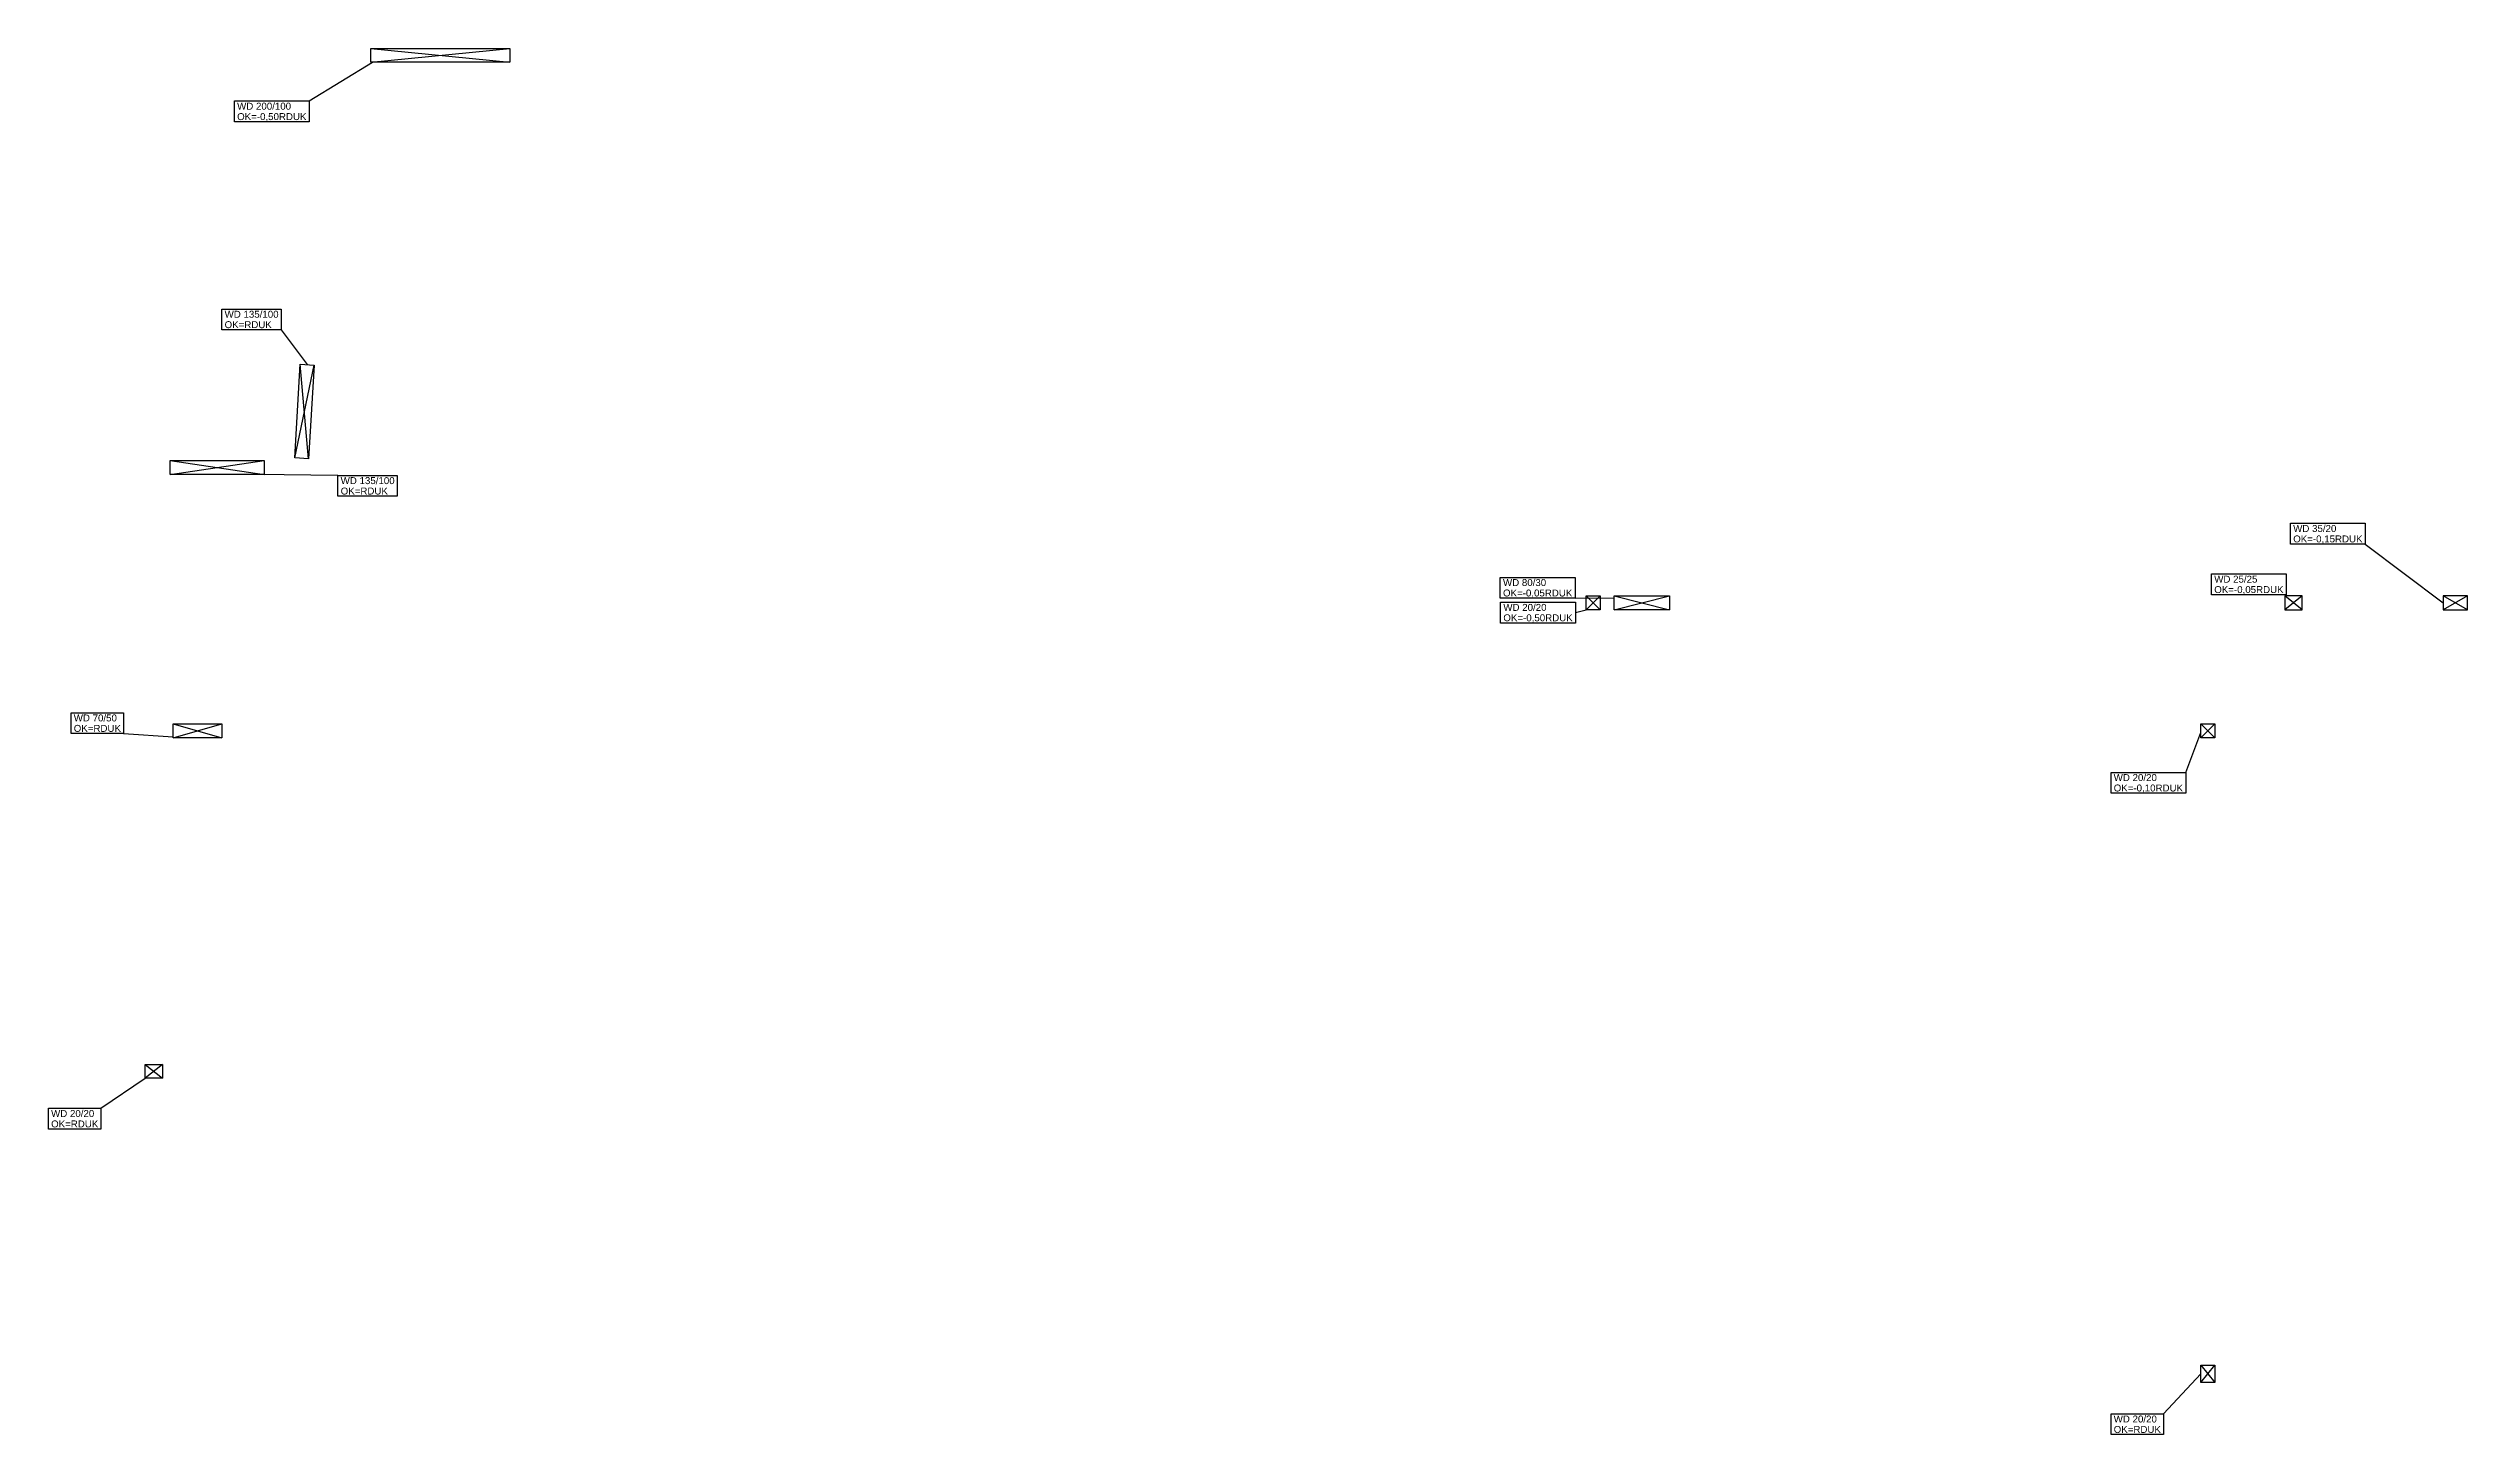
# Model space of a CAD drawing. Extents: x 18.3 to 92.3, y 20.8 to 61.6.
# Drawn here: x 18.31 to 53.12, y 20.84 to 40.79 of the extents above; entities that cross this region are included whole.
import ezdxf

# ---------------------------------------------------------------- set-up
doc = ezdxf.new("R2010")
doc.units = 0
doc.layers.add('Objekt', color=7, linetype='Continuous', lineweight=18)
doc.layers.add('Text', color=1, linetype='Continuous', lineweight=18, true_color=0xff0000)
doc.styles.get("Standard").update_dxf_attribs({"font": 'arial.ttf'})

msp = doc.modelspace()

# ---------------------------------------------------------------- linework, layer by layer
at = {"layer": 'Objekt', "color": 0, "linetype": 'ByBlock', "lineweight": -2, "ltscale": 0.18}
for p, q in [((22.948, 40.592), (22.948, 40.792)), ((22.948, 40.792), (24.948, 40.792)), ((22.948, 40.792), (24.948, 40.592)), ((22.948, 40.592), (24.948, 40.792)), ((24.948, 40.792), (24.948, 40.592)), ((24.948, 40.592), (22.948, 40.592)), ((21.855, 34.899), (21.932, 36.247)), ((21.855, 34.899), (22.132, 36.235)), ((21.932, 36.247), (22.132, 36.235)), ((22.055, 34.887), (21.932, 36.247)), ((22.132, 36.235), (22.055, 34.887)), ((20.064, 34.662), (20.064, 34.862)), ((20.064, 34.862), (21.414, 34.862)), ((20.064, 34.862), (21.414, 34.662)), ((20.064, 34.662), (21.414, 34.862)), ((21.414, 34.862), (21.414, 34.662)), ((22.055, 34.887), (21.855, 34.899)), ((21.414, 34.662), (20.064, 34.662)), ((40.44, 32.712), (40.44, 32.912)), ((40.44, 32.912), (40.64, 32.912)), ((40.44, 32.912), (40.64, 32.712)), ((40.44, 32.712), (40.64, 32.912)), ((40.64, 32.912), (40.64, 32.712)), ((40.84, 32.712), (40.84, 32.912)), ((40.84, 32.912), (41.64, 32.912)), ((40.84, 32.912), (41.64, 32.712)), ((40.84, 32.712), (41.64, 32.912)), ((41.64, 32.912), (41.64, 32.712)), ((50.743, 32.912), (50.493, 32.912)), ((50.493, 32.912), (50.493, 32.712)), ((50.743, 32.912), (50.493, 32.712)), ((50.743, 32.712), (50.493, 32.912)), ((50.743, 32.712), (50.743, 32.912)), ((53.123, 32.912), (52.773, 32.912)), ((52.773, 32.912), (52.773, 32.712)), ((53.123, 32.912), (52.773, 32.712)), ((53.123, 32.712), (52.773, 32.912)), ((53.123, 32.712), (53.123, 32.912)), ((40.64, 32.712), (40.44, 32.712)), ((41.64, 32.712), (40.84, 32.712)), ((50.493, 32.712), (50.743, 32.712)), ((52.773, 32.712), (53.123, 32.712)), ((20.104, 30.872), (20.104, 31.072)), ((20.104, 31.072), (20.804, 31.072)), ((20.104, 31.072), (20.804, 30.872)), ((20.104, 30.872), (20.804, 31.072)), ((20.804, 31.072), (20.804, 30.872)), ((49.283, 30.872), (49.283, 31.072)), ((49.283, 31.072), (49.483, 31.072)), ((49.283, 31.072), (49.483, 30.872)), ((49.283, 30.872), (49.483, 31.072)), ((49.483, 31.072), (49.483, 30.872)), ((20.804, 30.872), (20.104, 30.872)), ((49.483, 30.872), (49.283, 30.872)), ((19.703, 26.172), (19.953, 26.172)), ((19.703, 25.972), (19.703, 26.172)), ((19.953, 26.172), (19.703, 25.972)), ((19.703, 26.172), (19.953, 25.972)), ((19.953, 26.172), (19.953, 25.972)), ((19.953, 25.972), (19.703, 25.972)), ((49.283, 21.592), (49.283, 21.842)), ((49.283, 21.842), (49.483, 21.842)), ((49.283, 21.842), (49.483, 21.592)), ((49.283, 21.592), (49.483, 21.842)), ((49.483, 21.592), (49.283, 21.592)), ((49.483, 21.842), (49.483, 21.592))]:
    msp.add_line(p, q, dxfattribs=at)
at = {"layer": 'Text', "color": 0, "linetype": 'ByBlock', "lineweight": -2, "ltscale": 0.18}
for p, q in [((22.062, 40.035), (22.973, 40.592)), ((20.987, 39.735), (20.987, 40.035)), ((20.987, 40.035), (22.062, 40.035)), ((22.062, 40.035), (22.062, 39.735)), ((22.062, 39.735), (20.987, 39.735)), ((20.807, 36.741), (20.807, 37.041)), ((20.807, 37.041), (21.661, 37.041)), ((21.661, 37.041), (21.661, 36.741)), ((21.661, 36.741), (20.807, 36.741)), ((21.661, 36.741), (22.032, 36.241)), ((22.477, 34.647), (21.314, 34.662)), ((22.477, 34.347), (22.477, 34.647)), ((22.477, 34.647), (23.331, 34.647)), ((23.331, 34.647), (23.331, 34.347)), ((23.331, 34.347), (22.477, 34.347)), ((50.574, 33.658), (50.574, 33.958)), ((50.574, 33.958), (51.649, 33.958)), ((51.649, 33.958), (51.649, 33.658)), ((51.649, 33.658), (50.574, 33.658)), ((51.649, 33.658), (52.773, 32.812)), ((39.203, 32.88), (39.203, 33.18)), ((39.203, 33.18), (40.278, 33.18)), ((40.278, 33.18), (40.278, 32.88)), ((49.438, 32.929), (49.438, 33.229)), ((49.438, 33.229), (50.513, 33.229)), ((50.513, 33.229), (50.513, 32.929)), ((40.278, 32.88), (39.203, 32.88)), ((39.208, 32.523), (39.208, 32.823)), ((39.208, 32.823), (40.283, 32.823)), ((40.278, 32.88), (40.84, 32.884)), ((40.283, 32.823), (40.283, 32.523)), ((50.513, 32.929), (49.438, 32.929)), ((50.513, 32.929), (50.512, 32.912)), ((40.283, 32.523), (39.208, 32.523)), ((40.283, 32.673), (40.44, 32.712)), ((18.636, 30.932), (18.636, 31.232)), ((18.636, 31.232), (19.392, 31.232)), ((19.392, 31.232), (19.392, 30.932)), ((19.392, 30.932), (18.636, 30.932)), ((19.392, 30.932), (20.104, 30.885)), ((49.066, 30.374), (49.283, 30.947)), ((47.991, 30.074), (47.991, 30.374)), ((47.991, 30.374), (49.066, 30.374)), ((49.066, 30.374), (49.066, 30.074)), ((49.066, 30.074), (47.991, 30.074)), ((19.066, 25.54), (19.703, 25.972)), ((18.31, 25.24), (18.31, 25.54)), ((18.31, 25.54), (19.066, 25.54)), ((19.066, 25.54), (19.066, 25.24)), ((19.066, 25.24), (18.31, 25.24)), ((48.748, 21.144), (49.283, 21.717)), ((47.991, 20.844), (47.991, 21.144)), ((47.991, 21.144), (48.748, 21.144)), ((48.748, 21.144), (48.748, 20.844)), ((48.748, 20.844), (47.991, 20.844))]:
    msp.add_line(p, q, dxfattribs=at)

# ---------------------------------------------------------------- texts
at = {"layer": 'Text', "color": 0, "linetype": 'ByBlock', "lineweight": -2, "ltscale": 0.18, "char_height": 0.1, "attachment_point": 1}
for s, insert in [('{\\fArial; WD 200/100 }', (20.987, 40.01)), ('{\\fArial; OK=-0,50RDUK }', (20.987, 39.86)), ('{\\fArial; WD 135/100 }', (20.807, 37.016)), ('{\\fArial; OK=RDUK }', (20.807, 36.866)), ('{\\fArial; WD 135/100 }', (22.477, 34.622)), ('{\\fArial; OK=RDUK }', (22.477, 34.472)), ('{\\fArial; WD 35/20 }', (50.574, 33.933)), ('{\\fArial; OK=-0,15RDUK }', (50.574, 33.783)), ('{\\fArial; WD 80/30 }', (39.203, 33.155)), ('{\\fArial; WD 25/25 }', (49.438, 33.204)), ('{\\fArial; WD 20/20 }', (39.208, 32.798)), ('{\\fArial; OK=-0,05RDUK }', (39.203, 33.005)), ('{\\fArial; OK=-0,05RDUK }', (49.438, 33.054)), ('{\\fArial; OK=-0,50RDUK }', (39.208, 32.648)), ('{\\fArial; WD 70/50 }', (18.636, 31.207)), ('{\\fArial; OK=RDUK }', (18.636, 31.057)), ('{\\fArial; WD 20/20 }', (47.991, 30.349)), ('{\\fArial; OK=-0,10RDUK }', (47.991, 30.199)), ('{\\fArial; WD 20/20 }', (18.31, 25.515)), ('{\\fArial; OK=RDUK }', (18.31, 25.365)), ('{\\fArial; WD 20/20 }', (47.991, 21.119)), ('{\\fArial; OK=RDUK }', (47.991, 20.969))]:
    msp.add_mtext(s, dxfattribs=dict(at, insert=insert))

doc.saveas('drawing.dxf')
